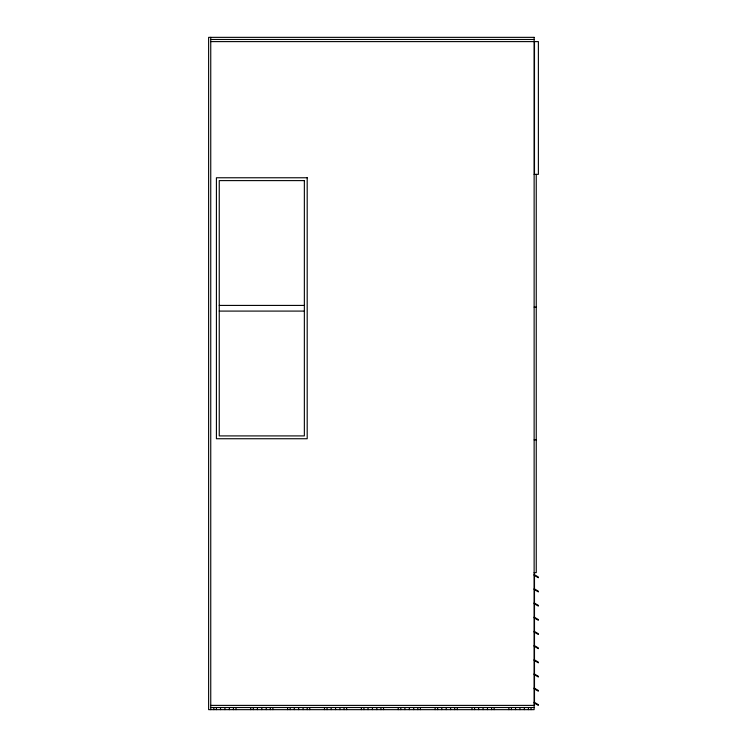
<?xml version="1.0" encoding="UTF-8"?>
<svg xmlns="http://www.w3.org/2000/svg" width="747" height="747" viewBox="0 0 747 747"><rect width="100%" height="100%" fill="white"/><g stroke="black" fill="none" stroke-linecap="round" stroke-linejoin="round"><path stroke-width="1.12" d="M210.747 39.479L534.133 39.479M210.747 41.608L538.382 41.608L538.382 174.359L534.133 174.359M219.254 305.42L304.356 305.42M534.133 307.12L536.253 307.12M219.254 311.088L304.356 311.088M534.133 439.88L536.253 439.88M534.133 572.641L536.253 572.641L536.253 174.359M210.747 705.392L534.488 705.392L534.488 572.641M210.747 707.521L534.133 707.521M534.133 574.574L538.382 577.029L538.382 577.739L534.133 575.283M534.133 588.757L538.382 591.213L538.382 591.923L534.133 589.467M534.133 602.941L538.382 605.397L538.382 606.106L534.133 603.651M534.133 617.125L538.382 619.58L538.382 620.29L534.133 617.834M534.133 631.308L538.382 633.764L538.382 634.474L534.133 632.018M534.133 645.492L538.382 647.948L538.382 648.657L534.133 646.202M534.133 659.676L538.382 662.131L538.382 662.841L534.133 660.385M534.133 673.859L538.382 676.315L538.382 677.025L534.133 674.569M534.133 688.043L538.382 690.499L538.382 691.208L534.133 688.753M534.133 702.227L538.382 704.682L538.382 705.392L534.133 702.936M534.488 41.608L534.488 174.359M531.033 707.521L531.033 709.65M528.456 707.521L528.456 709.65M524.347 707.521L524.347 709.65M519.949 707.521L519.949 709.65M515.542 707.521L515.542 709.65M511.434 707.521L511.434 709.65M508.866 707.521L508.866 709.65M494.15 707.521L494.15 709.65M491.582 707.521L491.582 709.65M487.474 707.521L487.474 709.65M483.066 707.521L483.066 709.65M478.659 707.521L478.659 709.65M474.56 707.521L474.56 709.65M471.983 707.521L471.983 709.65M457.276 707.521L457.276 709.65M454.699 707.521L454.699 709.65M450.6 707.521L450.6 709.65M446.192 707.521L446.192 709.65M441.785 707.521L441.785 709.65M437.677 707.521L437.677 709.65M435.109 707.521L435.109 709.65M420.393 707.521L420.393 709.65M417.825 707.521L417.825 709.65M413.717 707.521L413.717 709.65M409.309 707.521L409.309 709.65M404.911 707.521L404.911 709.65M400.803 707.521L400.803 709.65M398.226 707.521L398.226 709.65M383.519 707.521L383.519 709.65M380.942 707.521L380.942 709.65M376.843 707.521L376.843 709.65M372.436 707.521L372.436 709.65M368.028 707.521L368.028 709.65M363.929 707.521L363.929 709.65M361.352 707.521L361.352 709.65M346.645 707.521L346.645 709.65M344.068 707.521L344.068 709.65M339.96 707.521L339.96 709.65M335.562 707.521L335.562 709.65M331.154 707.521L331.154 709.65M327.046 707.521L327.046 709.65M324.478 707.521L324.478 709.65M309.762 707.521L309.762 709.65M307.194 707.521L307.194 709.65M303.086 707.521L303.086 709.65M298.679 707.521L298.679 709.65M294.281 707.521L294.281 709.65M290.172 707.521L290.172 709.65M287.595 707.521L287.595 709.65M272.888 707.521L272.888 709.65M270.311 707.521L270.311 709.65M266.212 707.521L266.212 709.65M261.805 707.521L261.805 709.65M257.398 707.521L257.398 709.65M253.298 707.521L253.298 709.65M250.721 707.521L250.721 709.65M236.015 707.521L236.015 709.65M233.438 707.521L233.438 709.65M229.329 707.521L229.329 709.65M224.931 707.521L224.931 709.65M220.524 707.521L220.524 709.65M216.415 707.521L216.415 709.65M213.847 707.521L213.847 709.65M210.747 37.35L210.747 709.65M534.133 37.35L208.618 37.35L208.618 709.65L534.133 709.65L534.133 37.35M307.194 177.767L216.415 177.767L216.415 438.741L307.194 438.741L307.194 177.767M304.356 180.606L219.254 180.606L219.254 435.912L304.356 435.912L304.356 180.606"/></g></svg>
